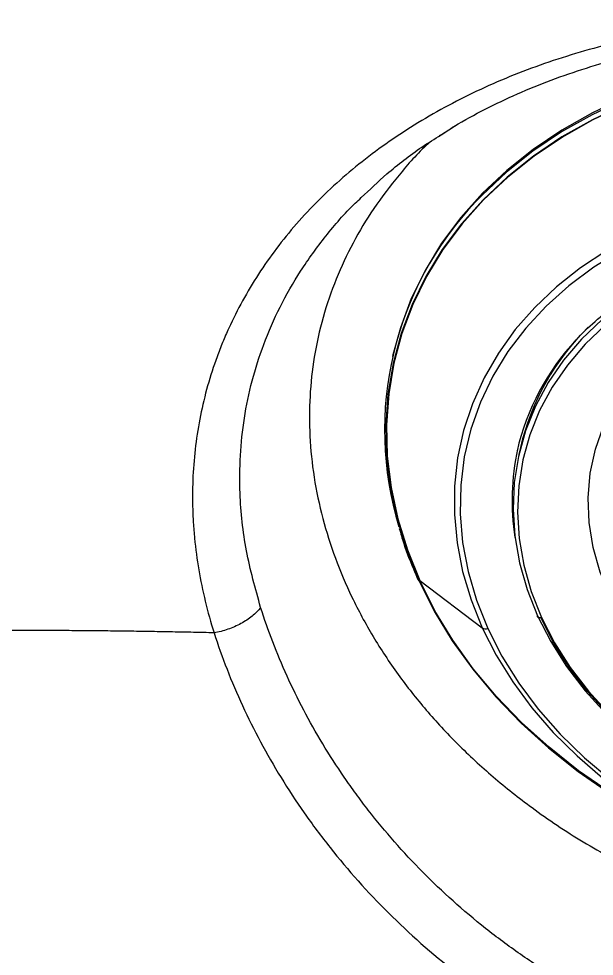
# Model space of a CAD drawing. Extents: x 527 to 611, y 788 to 934.
# Drawn here: x 590.527 to 593.241, y 869.666 to 874.084 of the extents above; entities that cross this region are included whole.
import ezdxf

# ---------------------------------------------------------------- set-up
doc = ezdxf.new("R2010")
doc.units = 0
doc.header["$MEASUREMENT"] = 0
doc.layers.add('1', color=4, linetype='Continuous')
doc.layers.add('GEOMETRY', color=3, linetype='Continuous', lineweight=25)

# ---------------------------------------------------------------- blocks, each defined once
blk = doc.blocks.new('2026_FLAIR')
at = {"layer": 'GEOMETRY'}
for p, q in [((65.4514, 70.1737), (65.5196, 70.2171)), ((65.2248, 69.1374), (65.2229, 69.129)), ((65.8258, 68.7003), (65.8186, 68.6687)), ((65.3513, 68.0731), (65.3481, 68.071)), ((65.3513, 68.0731), (65.6458, 67.8506))]:
    blk.add_line(p, q, dxfattribs=at)
at = {"layer": 'GEOMETRY', "flags": 128}
for points in [[(66.3182, 70.3492), (66.1653, 70.2772), (66.0211, 70.1956), (65.8862, 70.105), (65.7614, 70.0058), (65.6474, 69.8986), (65.5449, 69.784), (65.4544, 69.6627), (65.3765, 69.5352), (65.3115, 69.4024), (65.2598, 69.265), (65.2248, 69.1374)], [(66.3177, 70.3171), (66.1655, 70.2453), (66.0218, 70.1641), (65.8874, 70.0738), (65.7631, 69.975), (65.6495, 69.8682), (65.5474, 69.754), (65.4573, 69.6331), (65.3796, 69.5062), (65.3149, 69.3739), (65.2634, 69.237), (65.2255, 69.0962), (65.2014, 68.9524), (65.1912, 68.8064), (65.1949, 68.6589), (65.2126, 68.5107), (65.2442, 68.3628), (65.2894, 68.216), (65.3481, 68.071)], [(66.3197, 70.3165), (66.1676, 70.2448), (66.0241, 70.1636), (65.8899, 70.0735), (65.7658, 69.9748), (65.6524, 69.8681), (65.5504, 69.7541), (65.4603, 69.6334), (65.3828, 69.5066), (65.3181, 69.3744), (65.2667, 69.2377), (65.2288, 69.0971), (65.2047, 68.9535), (65.1945, 68.8076), (65.1983, 68.6603), (65.216, 68.5123), (65.2475, 68.3646), (65.2927, 68.2179), (65.3513, 68.0731)], [(66.3162, 70.3409), (66.1634, 70.2688), (66.0192, 70.1872), (65.8843, 70.0966), (65.7595, 69.9974), (65.6455, 69.8902), (65.6157, 69.859)], [(66.2327, 69.6285), (66.1095, 69.5473), (65.9961, 69.4578), (65.8933, 69.3604), (65.8017, 69.2559), (65.7219, 69.1449), (65.6544, 69.0282), (65.5997, 68.9064), (65.5581, 68.7804), (65.5299, 68.6509), (65.5153, 68.5189), (65.5143, 68.3852), (65.527, 68.2507), (65.5533, 68.1161), (65.593, 67.9825), (65.6458, 67.8506)], [(66.3009, 69.629), (66.1727, 69.5503), (66.0545, 69.4627), (65.9469, 69.3667), (65.8507, 69.2631), (65.7666, 69.1526), (65.6952, 69.0359), (65.6369, 68.9137), (65.5922, 68.787), (65.5613, 68.6566), (65.5445, 68.5234), (65.5419, 68.3883), (65.5535, 68.2522), (65.5792, 68.1161), (65.6188, 67.9808), (65.6721, 67.8474)], [(66.2106, 69.303), (66.1142, 69.2111), (66.0294, 69.112), (65.9567, 69.0064), (65.8967, 68.895), (65.8498, 68.7789), (65.8164, 68.6587), (65.7968, 68.5355), (65.791, 68.4102), (65.7992, 68.2837), (65.8213, 68.1571), (65.8571, 68.0312), (65.9063, 67.907)], [(66.5713, 67.5823), (66.473, 67.6781), (66.3863, 67.7802), (66.3118, 67.8874), (66.2503, 67.9989), (66.2025, 68.1134), (66.1687, 68.2298), (66.1494, 68.347), (66.1448, 68.4638), (66.1547, 68.5792), (66.1793, 68.6918), (66.2182, 68.8008), (66.271, 68.9048), (66.3373, 69.0031), (66.4163, 69.0945), (66.5073, 69.1781), (66.6095, 69.2532), (66.7217, 69.3191), (66.8429, 69.375), (66.9719, 69.4204)], [(66.2261, 69.2776), (66.131, 69.1869), (66.0473, 69.0891), (65.9755, 68.9848), (65.9162, 68.8749), (65.87, 68.7602), (65.837, 68.6416), (65.8176, 68.52), (65.8119, 68.3963), (65.82, 68.2715), (65.8418, 68.1465), (65.8771, 68.0222), (65.9257, 67.8996), (65.9872, 67.7797), (66.0611, 67.6633), (66.1469, 67.5514), (66.2439, 67.4447)], [(65.3481, 68.071), (65.4198, 67.9287), (65.5043, 67.7899), (65.6009, 67.6553), (65.7093, 67.5257), (65.8287, 67.4018), (65.9585, 67.2844), (66.098, 67.174), (66.2464, 67.0713)], [(65.6721, 67.8474), (65.7387, 67.7167), (65.8181, 67.5896), (65.9099, 67.467), (66.0133, 67.3497), (66.1277, 67.2385), (66.2524, 67.1342)], [(65.9063, 67.907), (65.9686, 67.7855), (66.0434, 67.6676), (66.1303, 67.5542), (66.2286, 67.4461)], [(66.9318, 66.7456), (66.913, 66.752), (66.7379, 66.8186), (66.5682, 66.8948), (66.4047, 66.9803), (66.2485, 67.0746), (66.1002, 67.1772), (65.9609, 67.2874), (65.8313, 67.4047), (65.712, 67.5285), (65.6038, 67.6579), (65.5073, 67.7923), (65.4229, 67.931), (65.3513, 68.0731)], [(65.9221, 67.8986), (65.9186, 67.8981), (65.9152, 67.898), (65.9123, 67.8985), (65.9098, 67.8994), (65.9079, 67.9008), (65.9066, 67.9026), (65.9061, 67.9047), (65.9063, 67.907)], [(68.2528, 66.8516), (68.1024, 66.8266), (67.9484, 66.8125), (67.7918, 66.8092), (67.6339, 66.8169), (67.476, 66.8355), (67.3191, 66.8648), (67.1645, 66.9046), (67.0134, 66.9546), (66.8669, 67.0145), (66.7261, 67.0837), (66.5921, 67.1618), (66.466, 67.2481), (66.3486, 67.342), (66.2409, 67.4427), (66.1437, 67.5496), (66.0578, 67.6618), (65.9837, 67.7784), (65.9221, 67.8986)], [(65.6458, 67.8506), (65.7115, 67.7213), (65.7895, 67.5955), (65.8795, 67.474), (65.9807, 67.3576), (66.0926, 67.2469), (66.2144, 67.1428)]]:
    blk.add_lwpolyline(points, dxfattribs=at)
at = {"layer": 'GEOMETRY'}
for centre, radius, start, end in [((66.7462, 68.7824), 1.561, 136.3983, 196.9674), ((66.9638, 68.4325), 1.1691, 134.3916, 166.7566), ((66.9443, 68.4186), 1.165, 137.32, 166.8579), ((66.9259, 68.4524), 1.1395, 167.8015, 188.9162), ((65.3564, 68.0823), 0.014, 204.7921, 233.767), ((65.6627, 67.8798), 0.0337, 239.9709, 286.1691)]:
    blk.add_arc(centre, radius, start, end, dxfattribs=at)
for points, knots in [([(67.6564, 70.7008), (67.5277, 70.7128), (67.4, 70.7191), (67.1468, 70.7209), (67.0211, 70.7163), (66.8343, 70.7013), (66.7722, 70.695), (66.6796, 70.6833), (66.6487, 70.6791), (66.5872, 70.6699), (66.5565, 70.665), (66.4043, 70.6387), (66.2861, 70.6125), (66.0564, 70.5498), (65.9449, 70.5135), (65.7829, 70.4512), (65.7297, 70.4291), (65.6252, 70.3824), (65.5737, 70.3577), (65.4239, 70.2805), (65.3295, 70.2247), (65.1512, 70.1048), (65.0674, 70.0406), (64.9496, 69.9378), (64.9117, 69.9025), (64.8386, 69.8296), (64.8036, 69.7922), (64.7039, 69.6782), (64.6442, 69.5992), (64.5377, 69.4352), (64.4909, 69.3502), (64.4408, 69.2402), (64.4312, 69.218), (64.4128, 69.1732), (64.404, 69.1506), (64.379, 69.0824), (64.3642, 69.0367), (64.3251, 68.8982), (64.3063, 68.8046), (64.2827, 68.6145), (64.278, 68.5181), (64.281, 68.3958), (64.2821, 68.3712), (64.2851, 68.3219), (64.2871, 68.2971), (64.2944, 68.2229), (64.3011, 68.1734), (64.3264, 68.025), (64.3503, 67.926), (64.3815, 67.8269)], [0, 0, 0, 0, 0.0625, 0.0625, 0.125, 0.125, 0.15625, 0.15625, 0.171875, 0.171875, 0.1875, 0.1875, 0.25, 0.25, 0.3125, 0.3125, 0.34375, 0.34375, 0.375, 0.375, 0.4375, 0.4375, 0.5, 0.5, 0.53125, 0.53125, 0.5625, 0.5625, 0.625, 0.625, 0.6875, 0.6875, 0.703125, 0.703125, 0.71875, 0.71875, 0.75, 0.75, 0.8125, 0.8125, 0.875, 0.875, 0.890625, 0.890625, 0.90625, 0.90625, 0.9375, 0.9375, 1, 1, 1, 1]), ([(65.4451, 70.1701), (65.4682, 70.1851), (65.5362, 70.2293), (65.6584, 70.2953), (65.8103, 70.3681), (65.9699, 70.433), (66.1359, 70.4901), (66.3075, 70.539), (66.4839, 70.5795), (66.6641, 70.6113), (66.8476, 70.6346), (67.0339, 70.6491), (67.2228, 70.6553), (67.4136, 70.652), (67.5594, 70.6449), (67.6411, 70.636), (67.6589, 70.6341)], [0, 0, 0, 0, 0.040766, 0.11965, 0.198501, 0.277262, 0.355869, 0.434262, 0.51239, 0.59022, 0.667581, 0.744869, 0.822554, 0.900333, 0.978186, 1, 1, 1, 1]), ([(65.0754, 69.8778), (65.1149, 69.9154), (65.2035, 69.9997), (65.3301, 70.0982), (65.4212, 70.1549), (65.4514, 70.1737)], [0, 0, 0, 0, 0.35072, 0.784382, 1, 1, 1, 1]), ([(65.4021, 70.1422), (65.3982, 70.1388), (65.343, 70.0899), (65.2517, 69.985), (65.1323, 69.8293), (65.0339, 69.665), (64.9536, 69.4936), (64.8922, 69.3139), (64.8511, 69.129), (64.8305, 68.942), (64.8299, 68.7525), (64.8498, 68.5601), (64.8902, 68.3678), (64.9502, 68.1789), (65.0292, 67.9928), (65.128, 67.8092), (65.2454, 67.6312), (65.3791, 67.4617), (65.5288, 67.3001), (65.6954, 67.1461), (65.8921, 66.9906), (66.1195, 66.837), (66.2954, 66.7445), (66.3839, 66.698)], [0, 0, 0, 0, 0.003737, 0.052963, 0.10219, 0.15004, 0.197889, 0.247129, 0.296369, 0.34421, 0.392051, 0.441281, 0.490512, 0.538362, 0.586213, 0.635453, 0.684693, 0.732522, 0.780352, 0.82957, 0.878787, 0.939057, 1, 1, 1, 1]), ([(64.6011, 67.9462), (64.5762, 68.0354), (64.5261, 68.215), (64.5015, 68.4548), (64.5028, 68.6629), (64.5216, 68.8401), (64.5581, 69.015), (64.6137, 69.1903), (64.6896, 69.3634), (64.7869, 69.5345), (64.9063, 69.6974), (65.0037, 69.8124), (65.0658, 69.869), (65.0754, 69.8778)], [0, 0, 0, 0, 0.127128, 0.255806, 0.341622, 0.427437, 0.515209, 0.60298, 0.69653, 0.790079, 0.886241, 0.982401, 1, 1, 1, 1]), ([(66.0849, 69.2016), (66.0864, 69.2034), (66.1137, 69.2364), (66.1767, 69.2951), (66.2737, 69.3763), (66.381, 69.4496), (66.4961, 69.5151), (66.6189, 69.5723), (66.7484, 69.6208), (66.8837, 69.6604), (67.024, 69.6906), (67.1683, 69.7115), (67.3157, 69.7227), (67.4651, 69.7242), (67.6156, 69.716), (67.7662, 69.6981), (67.9158, 69.6708), (68.0635, 69.634), (68.2083, 69.5882), (68.3491, 69.5336), (68.4852, 69.4705), (68.6154, 69.3995), (68.7391, 69.3209), (68.8553, 69.2354), (68.9633, 69.1435), (69.0623, 69.0457), (69.1519, 68.9429), (69.2311, 68.8356), (69.2996, 68.726), (69.3359, 68.651), (69.3538, 68.6142)], [0, 0, 0, 0, 0.002112, 0.039273, 0.076393, 0.113477, 0.150531, 0.187563, 0.224577, 0.261579, 0.298574, 0.335563, 0.37255, 0.409536, 0.446521, 0.483505, 0.520488, 0.557471, 0.594452, 0.631432, 0.668408, 0.705382, 0.742354, 0.779324, 0.816294, 0.853264, 0.890239, 0.927222, 0.964218, 1, 1, 1, 1]), ([(65.2547, 68.3189), (65.2614, 68.2954), (65.2811, 68.2255), (65.3132, 68.1449), (65.3385, 68.088), (65.3436, 68.0764)], [0, 0, 0, 0, 0.287353, 0.855071, 1, 1, 1, 1]), ([(64.6011, 67.9463), (64.5901, 67.9321), (64.5765, 67.9184), (64.5451, 67.8928), (64.5273, 67.881), (64.4889, 67.86), (64.4682, 67.851), (64.4255, 67.8362), (64.4035, 67.8306), (64.3816, 67.8268)], [0, 0, 0, 0, 0.25, 0.25, 0.5, 0.5, 0.75, 0.75, 1, 1, 1, 1]), ([(66.7545, 65.8642), (66.7207, 65.8743), (66.6871, 65.885), (66.6205, 65.9073), (66.5876, 65.919), (66.4895, 65.9554), (66.4253, 65.9816), (66.2362, 66.0658), (66.1148, 66.1294), (65.9393, 66.2357), (65.882, 66.273), (65.7977, 66.3316), (65.7698, 66.3517), (65.7151, 66.3923), (65.6882, 66.413), (65.5558, 66.5178), (65.4571, 66.6065), (65.2729, 66.7927), (65.1875, 66.8901), (65.0889, 67.0168), (65.0696, 67.0424), (65.0318, 67.0941), (65.0133, 67.1201), (64.9596, 67.1984), (64.9258, 67.251), (64.8302, 67.4094), (64.7742, 67.5161), (64.6769, 67.7307), (64.6354, 67.8384), (64.6011, 67.9462)], [0, 0, 0, 0, 0.03125, 0.03125, 0.0625, 0.0625, 0.125, 0.125, 0.25, 0.25, 0.3125, 0.3125, 0.34375, 0.34375, 0.375, 0.375, 0.5, 0.5, 0.625, 0.625, 0.65625, 0.65625, 0.6875, 0.6875, 0.75, 0.75, 0.875, 0.875, 1, 1, 1, 1]), ([(64.3815, 67.8269), (64.349, 67.8277), (64.2839, 67.8292), (64.1863, 67.8311), (64.0886, 67.8328), (63.991, 67.8343), (63.8933, 67.8355), (63.7957, 67.8365), (63.698, 67.8372), (63.6004, 67.8377), (63.5027, 67.838), (63.405, 67.838), (63.3073, 67.8378), (63.2097, 67.8374), (63.112, 67.8367), (63.0143, 67.8357), (62.9167, 67.8345), (62.819, 67.8331), (62.7214, 67.8315), (62.6238, 67.8296), (62.5587, 67.8281), (62.5262, 67.8274)], [0, 0, 0, 0, 0.052631, 0.105263, 0.157894, 0.210526, 0.263157, 0.315789, 0.368421, 0.421052, 0.473684, 0.526316, 0.578947, 0.631579, 0.684211, 0.736842, 0.789474, 0.842106, 0.894737, 0.947369, 1, 1, 1, 1]), ([(64.3815, 67.8269), (64.4182, 67.7121), (64.4629, 67.5976), (64.5679, 67.3699), (64.6284, 67.2568), (64.7315, 67.0891), (64.768, 67.0336), (64.8259, 66.9508), (64.8458, 66.9233), (64.8865, 66.8687), (64.9073, 66.8417), (65.0133, 66.708), (65.105, 66.6053), (65.3024, 66.4091), (65.4081, 66.3155), (65.5495, 66.2051), (65.5782, 66.1833), (65.6367, 66.1404), (65.6664, 66.1194), (65.7562, 66.0576), (65.8173, 66.0184), (66.004, 65.9063), (66.133, 65.8391), (66.4005, 65.7202), (66.5389, 65.6684), (66.6823, 65.6249)], [0, 0, 0, 0, 0.125, 0.125, 0.25, 0.25, 0.3125, 0.3125, 0.34375, 0.34375, 0.375, 0.375, 0.5, 0.5, 0.625, 0.625, 0.65625, 0.65625, 0.6875, 0.6875, 0.75, 0.75, 0.875, 0.875, 1, 1, 1, 1])]:
    blk.add_open_spline(points, degree=3, knots=knots, dxfattribs=at)

msp = doc.modelspace()

# ---------------------------------------------------------------- block references
at = {"layer": '1'}
msp.add_blockref('2026_FLAIR', (527.0666, 803.3631), dxfattribs=at)

doc.saveas('drawing.dxf')
